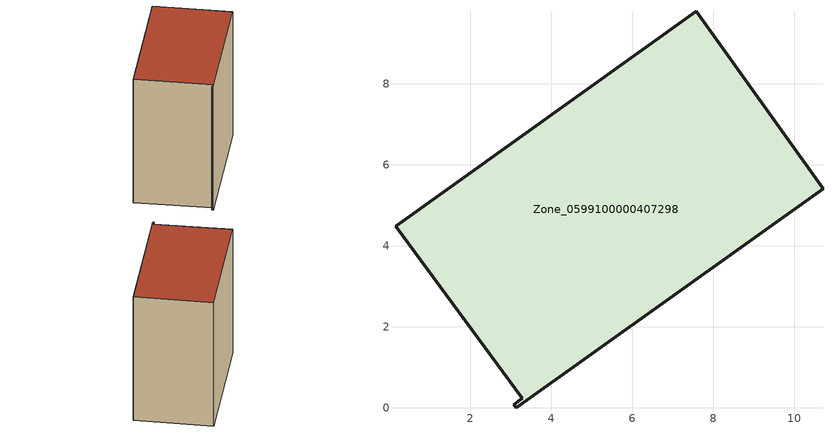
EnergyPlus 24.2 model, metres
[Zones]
Zone_0599100000407298
 floor ground (C_G): 3.07,0.08 3.28,0.23 0.15,4.49 7.58,9.79 10.7,5.41 3.13,0 z0
 wall outside (C_F): 3.13,0 10.7,5.41 7.58,9.79 0.15,4.49 3.28,0.23 3.07,0.08 3.13,0 z0:9.66
 roof outside (C_R): 3.28,0.23 3.07,0.08 3.13,0 10.7,5.41 7.58,9.79 0.15,4.49 z9.66
[BUILDING]
Pand.0599100000407298: North Axis=0; Terrain=City; Loads Convergence Tolerance Value=0.04; Temperature Convergence Tolerance Value=0.4; Solar Distribution=FullExterior; Maximum Number of Warmup Days=25; Minimum Number of Warmup Days=1
[Site:Location]
Rotterdam.The.Hague.AP_ZH_NLD Design_Conditions: Latitude=51.96; Longitude=4.45; Time Zone=1; Elevation=-4.5
[SITE:GROUNDTEMPERATURE:BUILDINGSURFACE]
18, 18, 18, 18, 18, 18, 18, 18, 18, 18, 18, 18
[MATERIAL] Thermal Absorptance=0.9; Solar Absorptance=0.7; Visible Absorptance=0.7
Name | Roughness | Thickness | Conductivity | Density | Specific Heat
G.TI.1992-2005 | MediumSmooth | 0.15 | 0.06 | 540 | 1210
F.TI.1992-2005 | Rough | 0.3 | 0.12 | 1920 | 840
R.TI.1992-2005 | MediumRough | 0.2 | 0.08 | 1500 | 1000
[CONSTRUCTION]
C_G: G.TI.1992-2005
C_F: F.TI.1992-2005
C_R: R.TI.1992-2005
[ZONE]
Zone_0599100000407298: Type=1; Multiplier=1; Ceiling Height=Autocalculate; Volume=Autocalculate; Floor Area=autocalculate; Part of Total Floor Area=Yes
[ZONEINFILTRATION:DESIGNFLOWRATE]
Infil_Zone_0599100000407298: Zone or ZoneList or Space or SpaceList=Zone_0599100000407298; Schedule=AlwaysOn; Design Flow Rate Calculation Method=Flow/Area; Flow Rate per Floor Area=0.0015; Constant Term Coefficient=1; Temperature Term Coefficient=0; Velocity Term Coefficient=0; Velocity Squared Term Coefficient=0
[HVACTEMPLATE:ZONE:IDEALLOADSAIRSYSTEM]
Zone_0599100000407298: Maximum Heating Supply Air Temperature=50; Minimum Cooling Supply Air Temperature=13; Maximum Heating Supply Air Humidity Ratio=0.0156; Minimum Cooling Supply Air Humidity Ratio=0.0077; Heating Limit=NoLimit; Cooling Limit=NoLimit; Dehumidification Control Type=ConstantSensibleHeatRatio; Cooling Sensible Heat Ratio=0.7; Dehumidification Setpoint=60; Humidification Control Type=None; Humidification Setpoint=30; Outdoor Air Method=None; Outdoor Air Flow Rate per Person=0.00944; Outdoor Air Flow Rate per Zone Floor Area=0; Outdoor Air Flow Rate per Zone=0; Demand Controlled Ventilation Type=None; Outdoor Air Economizer Type=NoEconomizer; Heat Recovery Type=None; Sensible Heat Recovery Effectiveness=0.7; Latent Heat Recovery Effectiveness=0.65
[ZONECONTROL:THERMOSTAT]
ThermostatControl_Zone_0599100000407298: Zone or ZoneList=Zone_0599100000407298; Control Type Schedule=DualSetpointControlType; Control 1=Thermostat_Zone_0599100000407298; Temperature Difference Between Cutout And Setpoint=0
[THERMOSTATSETPOINT:DUALSETPOINT]
Thermostat_Zone_0599100000407298: Heating Setpoint Temperature Schedule=HeatingSetpoint_Zone_0599100000407298; Cooling Setpoint Temperature Schedule=CoolingSetpoint_Zone_0599100000407298
[SCHEDULE:COMPACT]
HeatingSetpoint_Zone_0599100000407298: Through: 12/31, For: AllDays, Until: 24:00, 21
CoolingSetpoint_Zone_0599100000407298: Through: 12/31, For: AllDays, Until: 24:00, 24
DualSetpointControlType: Through: 12/31, For: AllDays, Until: 24:00, 4
AlwaysOn: Through: 12/31, For: AllDays, Until: 24:00, 1
